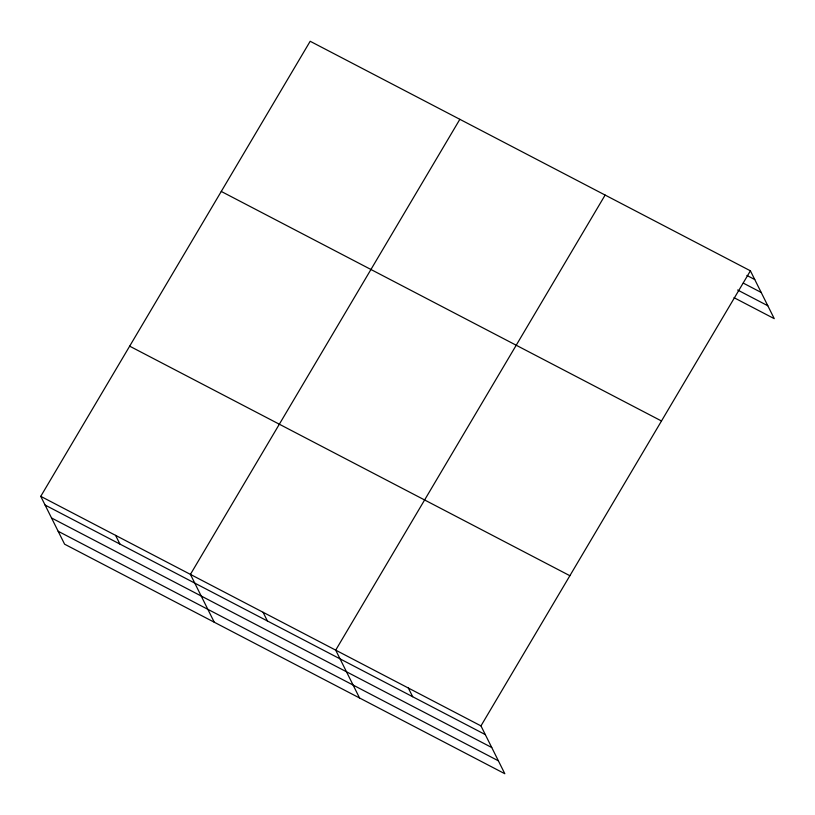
<?xml version="1.0" encoding="UTF-8"?>
<svg xmlns="http://www.w3.org/2000/svg" width="815" height="815" viewBox="0 0 815 815"><rect width="100%" height="100%" fill="white"/><g stroke="black" fill="none" stroke-linecap="round" stroke-linejoin="round"><path stroke-width="1.22" d="M40.75 496.345L480.962 725.89L504.821 773.73L64.599 544.186L40.75 496.345L310.179 41.27L750.401 270.814L774.25 318.655L734.02 297.679M459.854 119.316L190.425 574.392L214.274 622.232M605.127 195.07L335.699 650.146L359.547 697.976M480.962 725.89L750.401 270.814M746.917 275.45L754.741 279.525M743.3 283.121L761.179 292.442M737.636 290.008L767.812 305.747M221.273 191.444L661.485 420.988M129.667 346.171L569.879 575.716M45.09 505.055L485.312 734.6M51.528 517.963L491.751 747.518M58.16 531.268L498.383 760.823M408.335 688.023L412.675 696.733M263.062 612.269L267.402 620.979M115.587 535.363L119.927 544.084"/></g></svg>
